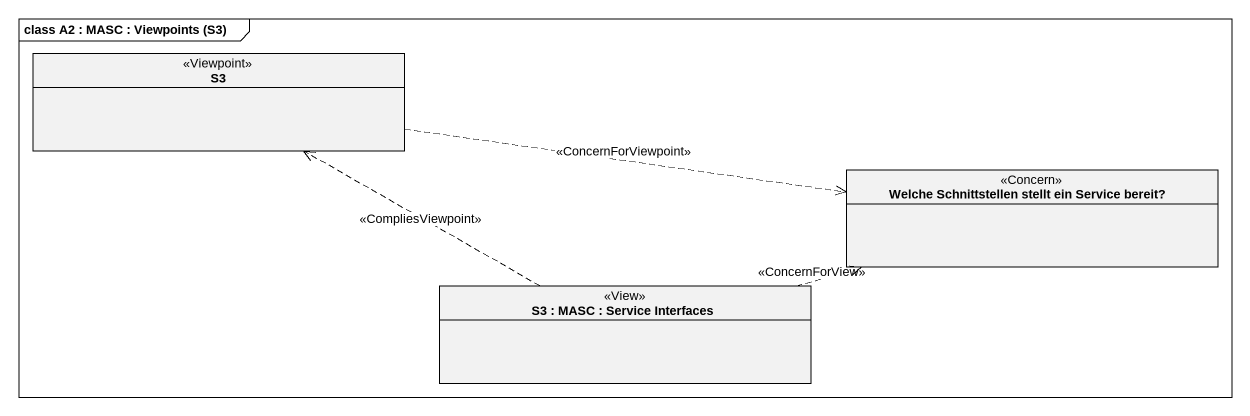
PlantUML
@startuml
mainframe class A2 : MASC : Viewpoints (S3)
hide circle
hide empty members
class S3 <<Viewpoint>>
class "Welche Schnittstellen stellt ein Service bereit?" as Welche_Schnittstellen <<Concern>>
class "S3 : MASC : Service Interfaces" as S3_MASC_Service_Interfaces <<View>>
S3 .right.> Welche_Schnittstellen : <<ConcernForViewpoint>>
S3_MASC_Service_Interfaces .left.> S3 : <<CompliesViewpoint>>
S3_MASC_Service_Interfaces .right.> Welche_Schnittstellen : <<ConcernForView>>
@enduml
